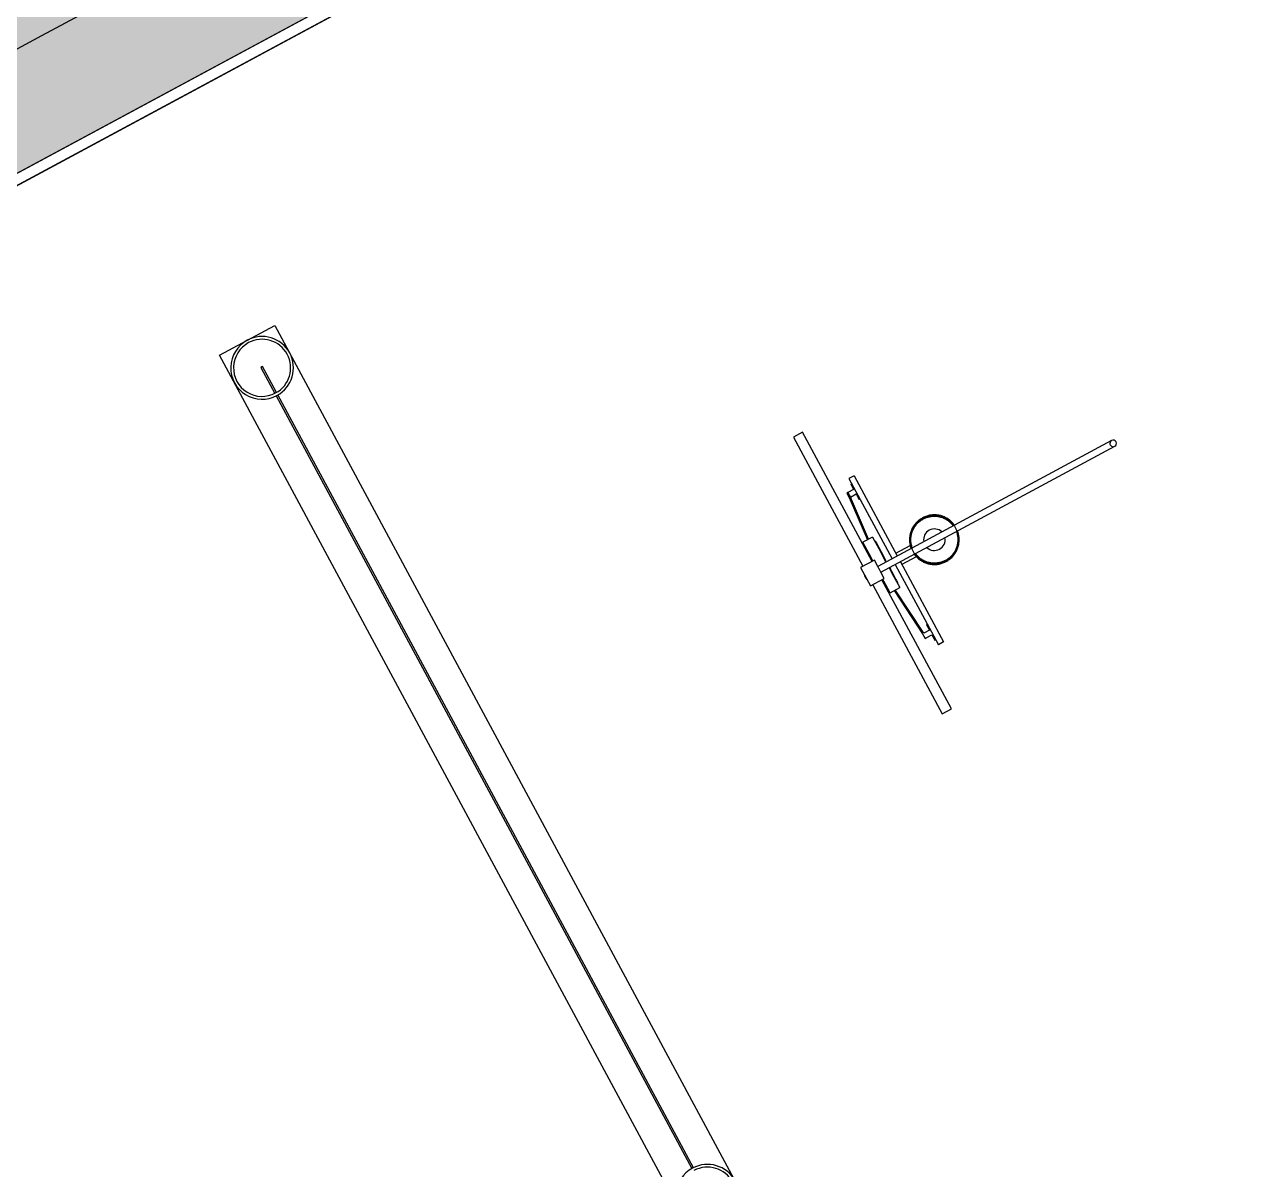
# Model space of a CAD drawing. Header units: inches. Extents: x 69213732 to 69221603, y 27657838 to 27667119.
# Drawn here: x 69216901.4 to 69217371.7, y 27665342 to 27665780.4 of the extents above; entities that cross this region are included whole.
import ezdxf

# ---------------------------------------------------------------- set-up
doc = ezdxf.new("R2010")
doc.units = ezdxf.units.IN
doc.header["$LTSCALE"] = 100
doc.header["$MEASUREMENT"] = 0
for name, color, linetype in [('A-FLOR', 3, 'CONTINUOUS'), ('A-WALL', 5, 'CONTINUOUS'), ('AREA-ASSIGN', 7, 'CONTINUOUS'), ('AREA-GROSS', 1, 'CONTINUOUS'), ('Rooms-Category-Color', 7, 'CONTINUOUS'), ('Rooms-College-Color', 7, 'CONTINUOUS'), ('Rooms-Department-Color', 7, 'CONTINUOUS'), ('Rooms-Division-Color', 7, 'CONTINUOUS')]:
    doc.layers.add(name, color=color, linetype=linetype)

msp = doc.modelspace()

# ---------------------------------------------------------------- hatches: boundary and pattern name
at = {"layer": 'Rooms-Category-Color', "true_color": 0xfbafa2}
h = msp.add_hatch(color=21, dxfattribs=at)
edge = h.paths.add_edge_path()
edge.add_line((69216942.68, 27665911.35), (69216884.02, 27665879.78))
edge.add_line((69216884.02, 27665879.78), (69216894.74, 27665859.86))
edge.add_line((69216894.74, 27665859.86), (69216870.09, 27665846.59))
edge.add_line((69216870.09, 27665846.59), (69216858.03, 27665868.99))
edge.add_line((69216858.03, 27665868.99), (69216554.24, 27665705.48))
edge.add_line((69216554.24, 27665705.48), (69216566.29, 27665683.08))
edge.add_line((69216566.29, 27665683.08), (69216561.89, 27665680.71))
edge.add_line((69216561.89, 27665680.71), (69216535.03, 27665666.26))
edge.add_line((69216535.03, 27665666.26), (69216524.66, 27665685.52))
edge.add_line((69216524.66, 27665685.52), (69216333.14, 27665582.44))
edge.add_line((69216333.14, 27665582.44), (69216343.98, 27665562.3))
edge.add_line((69216343.98, 27665562.3), (69216322.85, 27665550.92))
edge.add_line((69216322.85, 27665550.92), (69216607.75, 27665021.57))
edge.add_line((69216607.75, 27665021.57), (69216632, 27665026.41))
edge.add_arc((69216825.49, 27665313.33), 346.06, 236.0058, 281.3852)
edge.add_line((69216893.8, 27664974.07), (69217192.07, 27665034.14))
edge.add_arc((69217207.51, 27664957.49), 78.19, 28.2896, 101.3852, ccw=False)
edge.add_line((69217276.36, 27664994.54), (69217701.69, 27664204.27))
edge.add_line((69217701.69, 27664204.27), (69217740.9, 27664212.1))
edge.add_line((69217740.9, 27664212.1), (69217768.24, 27664161.3))
edge.add_line((69217768.24, 27664161.3), (69217768.41, 27664161.4))
edge.add_line((69217768.41, 27664161.4), (69217783.15, 27664134.02))
edge.add_line((69217783.15, 27664134.02), (69217783.48, 27664134.2))
edge.add_line((69217783.48, 27664134.2), (69217784.67, 27664131.99))
edge.add_line((69217784.67, 27664131.99), (69217812.52, 27664080.24))
edge.add_line((69217812.52, 27664080.24), (69217840.96, 27664027.41))
edge.add_line((69217840.96, 27664027.41), (69217869.39, 27663974.57))
edge.add_line((69217869.39, 27663974.57), (69217897.83, 27663921.74))
edge.add_line((69217897.83, 27663921.74), (69217926.26, 27663868.9))
edge.add_line((69217926.26, 27663868.9), (69217954.7, 27663816.07))
edge.add_line((69217954.7, 27663816.07), (69217983.14, 27663763.24))
edge.add_line((69217983.14, 27663763.24), (69218011.57, 27663710.4))
edge.add_line((69218011.57, 27663710.4), (69218040.01, 27663657.57))
edge.add_line((69218040.01, 27663657.57), (69218068.44, 27663604.74))
edge.add_line((69218068.44, 27663604.74), (69218096.88, 27663551.9))
edge.add_line((69218096.88, 27663551.9), (69218125.31, 27663499.07))
edge.add_line((69218125.31, 27663499.07), (69218153.75, 27663446.23))
edge.add_line((69218153.75, 27663446.23), (69218176.95, 27663403.14))
edge.add_line((69218176.95, 27663403.14), (69218226.4, 27663429.75))
edge.add_line((69218226.4, 27663429.75), (69218228.6, 27663430.94))
edge.add_line((69218228.6, 27663430.94), (69218246.43, 27663440.53))
edge.add_line((69218246.43, 27663440.53), (69218248.63, 27663441.72))
edge.add_line((69218248.63, 27663441.72), (69218280.33, 27663458.78))
edge.add_line((69218280.33, 27663458.78), (69218312.03, 27663475.84))
edge.add_line((69218312.03, 27663475.84), (69218314.23, 27663477.02))
edge.add_line((69218314.23, 27663477.02), (69218332.06, 27663486.62))
edge.add_line((69218332.06, 27663486.62), (69218334.26, 27663487.81))
edge.add_line((69218334.26, 27663487.81), (69218384.9, 27663515.06))
edge.add_line((69218384.9, 27663515.06), (69218387.1, 27663516.24))
edge.add_line((69218387.1, 27663516.24), (69218437.73, 27663543.49))
edge.add_line((69218437.73, 27663543.49), (69218439.93, 27663544.68))
edge.add_line((69218439.93, 27663544.68), (69218490.56, 27663571.93))
edge.add_line((69218490.56, 27663571.93), (69218492.77, 27663573.11))
edge.add_line((69218492.77, 27663573.11), (69218543.4, 27663600.36))
edge.add_line((69218543.4, 27663600.36), (69218545.6, 27663601.55))
edge.add_line((69218545.6, 27663601.55), (69218596.23, 27663628.8))
edge.add_line((69218596.23, 27663628.8), (69218598.43, 27663629.99))
edge.add_line((69218598.43, 27663629.99), (69218598.37, 27663630.1))
edge.add_line((69218598.37, 27663630.1), (69218735.53, 27663703.92))
edge.add_line((69218735.53, 27663703.92), (69218662.13, 27663840.29))
edge.add_line((69218662.13, 27663840.29), (69218645.45, 27663831.31))
edge.add_line((69218645.45, 27663831.31), (69218645.62, 27663830.98))
edge.add_line((69218645.62, 27663830.98), (69218641, 27663828.49))
edge.add_line((69218641, 27663828.49), (69218403.28, 27663700.55))
edge.add_arc((69218317.79, 27663859.38), 180.37, 208.584, 298.2896, ccw=False)
edge.add_line((69218159.4, 27663773.08), (69218159.75, 27663773.21))
edge.add_line((69218159.75, 27663773.21), (69217793.13, 27664454.39))
edge.add_line((69217793.13, 27664454.39), (69217793.02, 27664454.33))
edge.add_line((69217793.02, 27664454.33), (69217464.04, 27665065.86))
edge.add_arc((69217229.81, 27664939.79), 266, 28.2896, 100.9904)
edge.add_line((69217179.09, 27665200.91), (69216856.95, 27665135.92))
edge.add_line((69216856.95, 27665135.92), (69216850.52, 27665147.86))
edge.add_line((69216850.52, 27665147.86), (69216824.43, 27665133.82))
edge.add_line((69216824.43, 27665133.82), (69216810.45, 27665159.8))
edge.add_line((69216810.45, 27665159.8), (69216811.44, 27665160.33))
edge.add_line((69216811.44, 27665160.33), (69216787.75, 27665204.36))
edge.add_line((69216787.75, 27665204.36), (69216812.84, 27665217.87))
edge.add_line((69216812.84, 27665217.87), (69216704.31, 27665419.51))
edge.add_line((69216704.31, 27665419.51), (69216679.22, 27665406.01))
edge.add_line((69216679.22, 27665406.01), (69216654.81, 27665451.36))
edge.add_line((69216654.81, 27665451.36), (69216653.82, 27665450.82))
edge.add_line((69216653.82, 27665450.82), (69216640.55, 27665475.48))
edge.add_line((69216640.55, 27665475.48), (69216666.64, 27665489.52))
edge.add_line((69216666.64, 27665489.52), (69216625.39, 27665566.16))
edge.add_arc((69216755.73, 27665442.93), 179.37, 118.2896, 136.6073, ccw=False)
edge.add_line((69216670.72, 27665600.88), (69217011.16, 27665784.11))
edge.add_line((69217011.16, 27665784.11), (69216942.68, 27665911.35))
at = {"layer": 'Rooms-College-Color', "true_color": 0xffe090}
h = msp.add_hatch(color=41, dxfattribs=at)
edge = h.paths.add_edge_path()
edge.add_line((69216942.68, 27665911.35), (69216884.02, 27665879.78))
edge.add_line((69216884.02, 27665879.78), (69216894.74, 27665859.86))
edge.add_line((69216894.74, 27665859.86), (69216870.09, 27665846.59))
edge.add_line((69216870.09, 27665846.59), (69216858.03, 27665868.99))
edge.add_line((69216858.03, 27665868.99), (69216554.24, 27665705.48))
edge.add_line((69216554.24, 27665705.48), (69216566.29, 27665683.08))
edge.add_line((69216566.29, 27665683.08), (69216561.89, 27665680.71))
edge.add_line((69216561.89, 27665680.71), (69216535.03, 27665666.26))
edge.add_line((69216535.03, 27665666.26), (69216524.66, 27665685.52))
edge.add_line((69216524.66, 27665685.52), (69216333.14, 27665582.44))
edge.add_line((69216333.14, 27665582.44), (69216343.98, 27665562.3))
edge.add_line((69216343.98, 27665562.3), (69216322.85, 27665550.92))
edge.add_line((69216322.85, 27665550.92), (69216607.75, 27665021.57))
edge.add_line((69216607.75, 27665021.57), (69216632, 27665026.41))
edge.add_arc((69216825.49, 27665313.33), 346.06, 236.0058, 281.3852)
edge.add_line((69216893.8, 27664974.07), (69217192.07, 27665034.14))
edge.add_arc((69217207.51, 27664957.49), 78.19, 28.2896, 101.3852, ccw=False)
edge.add_line((69217276.36, 27664994.54), (69217701.69, 27664204.27))
edge.add_line((69217701.69, 27664204.27), (69217740.9, 27664212.1))
edge.add_line((69217740.9, 27664212.1), (69217768.24, 27664161.3))
edge.add_line((69217768.24, 27664161.3), (69217768.41, 27664161.4))
edge.add_line((69217768.41, 27664161.4), (69217783.15, 27664134.02))
edge.add_line((69217783.15, 27664134.02), (69217783.48, 27664134.2))
edge.add_line((69217783.48, 27664134.2), (69217784.67, 27664131.99))
edge.add_line((69217784.67, 27664131.99), (69217812.52, 27664080.24))
edge.add_line((69217812.52, 27664080.24), (69217840.96, 27664027.41))
edge.add_line((69217840.96, 27664027.41), (69217869.39, 27663974.57))
edge.add_line((69217869.39, 27663974.57), (69217897.83, 27663921.74))
edge.add_line((69217897.83, 27663921.74), (69217926.26, 27663868.9))
edge.add_line((69217926.26, 27663868.9), (69217954.7, 27663816.07))
edge.add_line((69217954.7, 27663816.07), (69217983.14, 27663763.24))
edge.add_line((69217983.14, 27663763.24), (69218011.57, 27663710.4))
edge.add_line((69218011.57, 27663710.4), (69218040.01, 27663657.57))
edge.add_line((69218040.01, 27663657.57), (69218068.44, 27663604.74))
edge.add_line((69218068.44, 27663604.74), (69218096.88, 27663551.9))
edge.add_line((69218096.88, 27663551.9), (69218125.31, 27663499.07))
edge.add_line((69218125.31, 27663499.07), (69218153.75, 27663446.23))
edge.add_line((69218153.75, 27663446.23), (69218176.95, 27663403.14))
edge.add_line((69218176.95, 27663403.14), (69218226.4, 27663429.75))
edge.add_line((69218226.4, 27663429.75), (69218228.6, 27663430.94))
edge.add_line((69218228.6, 27663430.94), (69218246.43, 27663440.53))
edge.add_line((69218246.43, 27663440.53), (69218248.63, 27663441.72))
edge.add_line((69218248.63, 27663441.72), (69218280.33, 27663458.78))
edge.add_line((69218280.33, 27663458.78), (69218312.03, 27663475.84))
edge.add_line((69218312.03, 27663475.84), (69218314.23, 27663477.02))
edge.add_line((69218314.23, 27663477.02), (69218332.06, 27663486.62))
edge.add_line((69218332.06, 27663486.62), (69218334.26, 27663487.81))
edge.add_line((69218334.26, 27663487.81), (69218384.9, 27663515.06))
edge.add_line((69218384.9, 27663515.06), (69218387.1, 27663516.24))
edge.add_line((69218387.1, 27663516.24), (69218437.73, 27663543.49))
edge.add_line((69218437.73, 27663543.49), (69218439.93, 27663544.68))
edge.add_line((69218439.93, 27663544.68), (69218490.56, 27663571.93))
edge.add_line((69218490.56, 27663571.93), (69218492.77, 27663573.11))
edge.add_line((69218492.77, 27663573.11), (69218543.4, 27663600.36))
edge.add_line((69218543.4, 27663600.36), (69218545.6, 27663601.55))
edge.add_line((69218545.6, 27663601.55), (69218596.23, 27663628.8))
edge.add_line((69218596.23, 27663628.8), (69218598.43, 27663629.99))
edge.add_line((69218598.43, 27663629.99), (69218598.37, 27663630.1))
edge.add_line((69218598.37, 27663630.1), (69218735.53, 27663703.92))
edge.add_line((69218735.53, 27663703.92), (69218662.13, 27663840.29))
edge.add_line((69218662.13, 27663840.29), (69218645.45, 27663831.31))
edge.add_line((69218645.45, 27663831.31), (69218645.62, 27663830.98))
edge.add_line((69218645.62, 27663830.98), (69218641, 27663828.49))
edge.add_line((69218641, 27663828.49), (69218403.28, 27663700.55))
edge.add_arc((69218317.79, 27663859.38), 180.37, 208.584, 298.2896, ccw=False)
edge.add_line((69218159.4, 27663773.08), (69218159.75, 27663773.21))
edge.add_line((69218159.75, 27663773.21), (69217793.13, 27664454.39))
edge.add_line((69217793.13, 27664454.39), (69217793.02, 27664454.33))
edge.add_line((69217793.02, 27664454.33), (69217464.04, 27665065.86))
edge.add_arc((69217229.81, 27664939.79), 266, 28.2896, 100.9904)
edge.add_line((69217179.09, 27665200.91), (69216856.95, 27665135.92))
edge.add_line((69216856.95, 27665135.92), (69216850.52, 27665147.86))
edge.add_line((69216850.52, 27665147.86), (69216824.43, 27665133.82))
edge.add_line((69216824.43, 27665133.82), (69216810.45, 27665159.8))
edge.add_line((69216810.45, 27665159.8), (69216811.44, 27665160.33))
edge.add_line((69216811.44, 27665160.33), (69216787.75, 27665204.36))
edge.add_line((69216787.75, 27665204.36), (69216812.84, 27665217.87))
edge.add_line((69216812.84, 27665217.87), (69216704.31, 27665419.51))
edge.add_line((69216704.31, 27665419.51), (69216679.22, 27665406.01))
edge.add_line((69216679.22, 27665406.01), (69216654.81, 27665451.36))
edge.add_line((69216654.81, 27665451.36), (69216653.82, 27665450.82))
edge.add_line((69216653.82, 27665450.82), (69216640.55, 27665475.48))
edge.add_line((69216640.55, 27665475.48), (69216666.64, 27665489.52))
edge.add_line((69216666.64, 27665489.52), (69216625.39, 27665566.16))
edge.add_arc((69216755.73, 27665442.93), 179.37, 118.2896, 136.6073, ccw=False)
edge.add_line((69216670.72, 27665600.88), (69217011.16, 27665784.11))
edge.add_line((69217011.16, 27665784.11), (69216942.68, 27665911.35))
at = {"layer": 'Rooms-Department-Color', "true_color": 0xffe090}
h = msp.add_hatch(color=41, dxfattribs=at)
edge = h.paths.add_edge_path()
edge.add_line((69216942.68, 27665911.35), (69216884.02, 27665879.78))
edge.add_line((69216884.02, 27665879.78), (69216894.74, 27665859.86))
edge.add_line((69216894.74, 27665859.86), (69216870.09, 27665846.59))
edge.add_line((69216870.09, 27665846.59), (69216858.03, 27665868.99))
edge.add_line((69216858.03, 27665868.99), (69216554.24, 27665705.48))
edge.add_line((69216554.24, 27665705.48), (69216566.29, 27665683.08))
edge.add_line((69216566.29, 27665683.08), (69216561.89, 27665680.71))
edge.add_line((69216561.89, 27665680.71), (69216535.03, 27665666.26))
edge.add_line((69216535.03, 27665666.26), (69216524.66, 27665685.52))
edge.add_line((69216524.66, 27665685.52), (69216333.14, 27665582.44))
edge.add_line((69216333.14, 27665582.44), (69216343.98, 27665562.3))
edge.add_line((69216343.98, 27665562.3), (69216322.85, 27665550.92))
edge.add_line((69216322.85, 27665550.92), (69216607.75, 27665021.57))
edge.add_line((69216607.75, 27665021.57), (69216632, 27665026.41))
edge.add_arc((69216825.49, 27665313.33), 346.06, 236.0058, 281.3852)
edge.add_line((69216893.8, 27664974.07), (69217192.07, 27665034.14))
edge.add_arc((69217207.51, 27664957.49), 78.19, 28.2896, 101.3852, ccw=False)
edge.add_line((69217276.36, 27664994.54), (69217701.69, 27664204.27))
edge.add_line((69217701.69, 27664204.27), (69217740.9, 27664212.1))
edge.add_line((69217740.9, 27664212.1), (69217768.24, 27664161.3))
edge.add_line((69217768.24, 27664161.3), (69217768.41, 27664161.4))
edge.add_line((69217768.41, 27664161.4), (69217783.15, 27664134.02))
edge.add_line((69217783.15, 27664134.02), (69217783.48, 27664134.2))
edge.add_line((69217783.48, 27664134.2), (69217784.67, 27664131.99))
edge.add_line((69217784.67, 27664131.99), (69217812.52, 27664080.24))
edge.add_line((69217812.52, 27664080.24), (69217840.96, 27664027.41))
edge.add_line((69217840.96, 27664027.41), (69217869.39, 27663974.57))
edge.add_line((69217869.39, 27663974.57), (69217897.83, 27663921.74))
edge.add_line((69217897.83, 27663921.74), (69217926.26, 27663868.9))
edge.add_line((69217926.26, 27663868.9), (69217954.7, 27663816.07))
edge.add_line((69217954.7, 27663816.07), (69217983.14, 27663763.24))
edge.add_line((69217983.14, 27663763.24), (69218011.57, 27663710.4))
edge.add_line((69218011.57, 27663710.4), (69218040.01, 27663657.57))
edge.add_line((69218040.01, 27663657.57), (69218068.44, 27663604.74))
edge.add_line((69218068.44, 27663604.74), (69218096.88, 27663551.9))
edge.add_line((69218096.88, 27663551.9), (69218125.31, 27663499.07))
edge.add_line((69218125.31, 27663499.07), (69218153.75, 27663446.23))
edge.add_line((69218153.75, 27663446.23), (69218176.95, 27663403.14))
edge.add_line((69218176.95, 27663403.14), (69218226.4, 27663429.75))
edge.add_line((69218226.4, 27663429.75), (69218228.6, 27663430.94))
edge.add_line((69218228.6, 27663430.94), (69218246.43, 27663440.53))
edge.add_line((69218246.43, 27663440.53), (69218248.63, 27663441.72))
edge.add_line((69218248.63, 27663441.72), (69218280.33, 27663458.78))
edge.add_line((69218280.33, 27663458.78), (69218312.03, 27663475.84))
edge.add_line((69218312.03, 27663475.84), (69218314.23, 27663477.02))
edge.add_line((69218314.23, 27663477.02), (69218332.06, 27663486.62))
edge.add_line((69218332.06, 27663486.62), (69218334.26, 27663487.81))
edge.add_line((69218334.26, 27663487.81), (69218384.9, 27663515.06))
edge.add_line((69218384.9, 27663515.06), (69218387.1, 27663516.24))
edge.add_line((69218387.1, 27663516.24), (69218437.73, 27663543.49))
edge.add_line((69218437.73, 27663543.49), (69218439.93, 27663544.68))
edge.add_line((69218439.93, 27663544.68), (69218490.56, 27663571.93))
edge.add_line((69218490.56, 27663571.93), (69218492.77, 27663573.11))
edge.add_line((69218492.77, 27663573.11), (69218543.4, 27663600.36))
edge.add_line((69218543.4, 27663600.36), (69218545.6, 27663601.55))
edge.add_line((69218545.6, 27663601.55), (69218596.23, 27663628.8))
edge.add_line((69218596.23, 27663628.8), (69218598.43, 27663629.99))
edge.add_line((69218598.43, 27663629.99), (69218598.37, 27663630.1))
edge.add_line((69218598.37, 27663630.1), (69218735.53, 27663703.92))
edge.add_line((69218735.53, 27663703.92), (69218662.13, 27663840.29))
edge.add_line((69218662.13, 27663840.29), (69218645.45, 27663831.31))
edge.add_line((69218645.45, 27663831.31), (69218645.62, 27663830.98))
edge.add_line((69218645.62, 27663830.98), (69218641, 27663828.49))
edge.add_line((69218641, 27663828.49), (69218403.28, 27663700.55))
edge.add_arc((69218317.79, 27663859.38), 180.37, 208.584, 298.2896, ccw=False)
edge.add_line((69218159.4, 27663773.08), (69218159.75, 27663773.21))
edge.add_line((69218159.75, 27663773.21), (69217793.13, 27664454.39))
edge.add_line((69217793.13, 27664454.39), (69217793.02, 27664454.33))
edge.add_line((69217793.02, 27664454.33), (69217464.04, 27665065.86))
edge.add_arc((69217229.81, 27664939.79), 266, 28.2896, 100.9904)
edge.add_line((69217179.09, 27665200.91), (69216856.95, 27665135.92))
edge.add_line((69216856.95, 27665135.92), (69216850.52, 27665147.86))
edge.add_line((69216850.52, 27665147.86), (69216824.43, 27665133.82))
edge.add_line((69216824.43, 27665133.82), (69216810.45, 27665159.8))
edge.add_line((69216810.45, 27665159.8), (69216811.44, 27665160.33))
edge.add_line((69216811.44, 27665160.33), (69216787.75, 27665204.36))
edge.add_line((69216787.75, 27665204.36), (69216812.84, 27665217.87))
edge.add_line((69216812.84, 27665217.87), (69216704.31, 27665419.51))
edge.add_line((69216704.31, 27665419.51), (69216679.22, 27665406.01))
edge.add_line((69216679.22, 27665406.01), (69216654.81, 27665451.36))
edge.add_line((69216654.81, 27665451.36), (69216653.82, 27665450.82))
edge.add_line((69216653.82, 27665450.82), (69216640.55, 27665475.48))
edge.add_line((69216640.55, 27665475.48), (69216666.64, 27665489.52))
edge.add_line((69216666.64, 27665489.52), (69216625.39, 27665566.16))
edge.add_arc((69216755.73, 27665442.93), 179.37, 118.2896, 136.6073, ccw=False)
edge.add_line((69216670.72, 27665600.88), (69217011.16, 27665784.11))
edge.add_line((69217011.16, 27665784.11), (69216942.68, 27665911.35))
at = {"layer": 'Rooms-Division-Color', "true_color": 0xffe090}
h = msp.add_hatch(color=41, dxfattribs=at)
edge = h.paths.add_edge_path()
edge.add_line((69216942.68, 27665911.35), (69216884.02, 27665879.78))
edge.add_line((69216884.02, 27665879.78), (69216894.74, 27665859.86))
edge.add_line((69216894.74, 27665859.86), (69216870.09, 27665846.59))
edge.add_line((69216870.09, 27665846.59), (69216858.03, 27665868.99))
edge.add_line((69216858.03, 27665868.99), (69216554.24, 27665705.48))
edge.add_line((69216554.24, 27665705.48), (69216566.29, 27665683.08))
edge.add_line((69216566.29, 27665683.08), (69216561.89, 27665680.71))
edge.add_line((69216561.89, 27665680.71), (69216535.03, 27665666.26))
edge.add_line((69216535.03, 27665666.26), (69216524.66, 27665685.52))
edge.add_line((69216524.66, 27665685.52), (69216333.14, 27665582.44))
edge.add_line((69216333.14, 27665582.44), (69216343.98, 27665562.3))
edge.add_line((69216343.98, 27665562.3), (69216322.85, 27665550.92))
edge.add_line((69216322.85, 27665550.92), (69216607.75, 27665021.57))
edge.add_line((69216607.75, 27665021.57), (69216632, 27665026.41))
edge.add_arc((69216825.49, 27665313.33), 346.06, 236.0058, 281.3852)
edge.add_line((69216893.8, 27664974.07), (69217192.07, 27665034.14))
edge.add_arc((69217207.51, 27664957.49), 78.19, 28.2896, 101.3852, ccw=False)
edge.add_line((69217276.36, 27664994.54), (69217701.69, 27664204.27))
edge.add_line((69217701.69, 27664204.27), (69217740.9, 27664212.1))
edge.add_line((69217740.9, 27664212.1), (69217768.24, 27664161.3))
edge.add_line((69217768.24, 27664161.3), (69217768.41, 27664161.4))
edge.add_line((69217768.41, 27664161.4), (69217783.15, 27664134.02))
edge.add_line((69217783.15, 27664134.02), (69217783.48, 27664134.2))
edge.add_line((69217783.48, 27664134.2), (69217784.67, 27664131.99))
edge.add_line((69217784.67, 27664131.99), (69217812.52, 27664080.24))
edge.add_line((69217812.52, 27664080.24), (69217840.96, 27664027.41))
edge.add_line((69217840.96, 27664027.41), (69217869.39, 27663974.57))
edge.add_line((69217869.39, 27663974.57), (69217897.83, 27663921.74))
edge.add_line((69217897.83, 27663921.74), (69217926.26, 27663868.9))
edge.add_line((69217926.26, 27663868.9), (69217954.7, 27663816.07))
edge.add_line((69217954.7, 27663816.07), (69217983.14, 27663763.24))
edge.add_line((69217983.14, 27663763.24), (69218011.57, 27663710.4))
edge.add_line((69218011.57, 27663710.4), (69218040.01, 27663657.57))
edge.add_line((69218040.01, 27663657.57), (69218068.44, 27663604.74))
edge.add_line((69218068.44, 27663604.74), (69218096.88, 27663551.9))
edge.add_line((69218096.88, 27663551.9), (69218125.31, 27663499.07))
edge.add_line((69218125.31, 27663499.07), (69218153.75, 27663446.23))
edge.add_line((69218153.75, 27663446.23), (69218176.95, 27663403.14))
edge.add_line((69218176.95, 27663403.14), (69218226.4, 27663429.75))
edge.add_line((69218226.4, 27663429.75), (69218228.6, 27663430.94))
edge.add_line((69218228.6, 27663430.94), (69218246.43, 27663440.53))
edge.add_line((69218246.43, 27663440.53), (69218248.63, 27663441.72))
edge.add_line((69218248.63, 27663441.72), (69218280.33, 27663458.78))
edge.add_line((69218280.33, 27663458.78), (69218312.03, 27663475.84))
edge.add_line((69218312.03, 27663475.84), (69218314.23, 27663477.02))
edge.add_line((69218314.23, 27663477.02), (69218332.06, 27663486.62))
edge.add_line((69218332.06, 27663486.62), (69218334.26, 27663487.81))
edge.add_line((69218334.26, 27663487.81), (69218384.9, 27663515.06))
edge.add_line((69218384.9, 27663515.06), (69218387.1, 27663516.24))
edge.add_line((69218387.1, 27663516.24), (69218437.73, 27663543.49))
edge.add_line((69218437.73, 27663543.49), (69218439.93, 27663544.68))
edge.add_line((69218439.93, 27663544.68), (69218490.56, 27663571.93))
edge.add_line((69218490.56, 27663571.93), (69218492.77, 27663573.11))
edge.add_line((69218492.77, 27663573.11), (69218543.4, 27663600.36))
edge.add_line((69218543.4, 27663600.36), (69218545.6, 27663601.55))
edge.add_line((69218545.6, 27663601.55), (69218596.23, 27663628.8))
edge.add_line((69218596.23, 27663628.8), (69218598.43, 27663629.99))
edge.add_line((69218598.43, 27663629.99), (69218598.37, 27663630.1))
edge.add_line((69218598.37, 27663630.1), (69218735.53, 27663703.92))
edge.add_line((69218735.53, 27663703.92), (69218662.13, 27663840.29))
edge.add_line((69218662.13, 27663840.29), (69218645.45, 27663831.31))
edge.add_line((69218645.45, 27663831.31), (69218645.62, 27663830.98))
edge.add_line((69218645.62, 27663830.98), (69218641, 27663828.49))
edge.add_line((69218641, 27663828.49), (69218403.28, 27663700.55))
edge.add_arc((69218317.79, 27663859.38), 180.37, 208.584, 298.2896, ccw=False)
edge.add_line((69218159.4, 27663773.08), (69218159.75, 27663773.21))
edge.add_line((69218159.75, 27663773.21), (69217793.13, 27664454.39))
edge.add_line((69217793.13, 27664454.39), (69217793.02, 27664454.33))
edge.add_line((69217793.02, 27664454.33), (69217464.04, 27665065.86))
edge.add_arc((69217229.81, 27664939.79), 266, 28.2896, 100.9904)
edge.add_line((69217179.09, 27665200.91), (69216856.95, 27665135.92))
edge.add_line((69216856.95, 27665135.92), (69216850.52, 27665147.86))
edge.add_line((69216850.52, 27665147.86), (69216824.43, 27665133.82))
edge.add_line((69216824.43, 27665133.82), (69216810.45, 27665159.8))
edge.add_line((69216810.45, 27665159.8), (69216811.44, 27665160.33))
edge.add_line((69216811.44, 27665160.33), (69216787.75, 27665204.36))
edge.add_line((69216787.75, 27665204.36), (69216812.84, 27665217.87))
edge.add_line((69216812.84, 27665217.87), (69216704.31, 27665419.51))
edge.add_line((69216704.31, 27665419.51), (69216679.22, 27665406.01))
edge.add_line((69216679.22, 27665406.01), (69216654.81, 27665451.36))
edge.add_line((69216654.81, 27665451.36), (69216653.82, 27665450.82))
edge.add_line((69216653.82, 27665450.82), (69216640.55, 27665475.48))
edge.add_line((69216640.55, 27665475.48), (69216666.64, 27665489.52))
edge.add_line((69216666.64, 27665489.52), (69216625.39, 27665566.16))
edge.add_arc((69216755.73, 27665442.93), 179.37, 118.2896, 136.6073, ccw=False)
edge.add_line((69216670.72, 27665600.88), (69217011.16, 27665784.11))
edge.add_line((69217011.16, 27665784.11), (69216942.68, 27665911.35))

# ---------------------------------------------------------------- linework, layer by layer
at = {"layer": 'A-FLOR'}
for p, q in [((69216908, 27665776.14), (69217762.37, 27666235.97)), ((69216670.72, 27665600.88), (69217787.27, 27666201.82)), ((69216670.69, 27665600.87), (69217784.19, 27666200.17)), ((69216672.64, 27665597.24), (69217786.15, 27666196.54)), ((69216672.68, 27665597.25), (69217789.23, 27666198.19)), ((69216650.88, 27665637.75), (69216908, 27665776.14)), ((69217199.44, 27665624.25), (69217195.92, 27665622.35)), ((69217195.92, 27665622.35), (69217222.52, 27665572.93)), ((69217226.04, 27665574.83), (69217199.44, 27665624.25)), ((69217317.79, 27665621.08), (69217228.23, 27665572.88)), ((69217229.41, 27665570.68), (69217318.97, 27665618.88)), ((69217219.16, 27665607.61), (69217217.18, 27665606.54)), ((69217219.16, 27665607.61), (69217235.69, 27665576.9)), ((69217217.18, 27665606.54), (69217233.71, 27665575.83)), ((69217218.19, 27665604.67), (69217217.86, 27665604.49)), ((69217218.19, 27665604.67), (69217217.86, 27665604.49)), ((69217217.86, 27665604.49), (69217218.98, 27665602.4)), ((69217217.86, 27665604.49), (69217218.98, 27665602.4)), ((69217216.78, 27665601.22), (69217216.34, 27665600.98)), ((69217216.34, 27665600.98), (69217217.29, 27665599.22)), ((69217218.98, 27665602.4), (69217216.78, 27665601.22)), ((69217218.98, 27665602.4), (69217216.78, 27665601.22)), ((69217216.78, 27665601.22), (69217217.73, 27665599.45)), ((69217217.29, 27665599.22), (69217224.24, 27665583.08)), ((69217217.73, 27665599.45), (69217219.93, 27665600.64)), ((69217217.73, 27665599.45), (69217219.93, 27665600.64)), ((69217224.68, 27665583.32), (69217217.73, 27665599.45)), ((69217219.93, 27665600.64), (69217221.06, 27665598.55)), ((69217219.93, 27665600.64), (69217221.06, 27665598.55)), ((69217221.06, 27665598.55), (69217221.39, 27665598.73)), ((69217221.06, 27665598.55), (69217221.39, 27665598.73)), ((69217243.66, 27665590.28), (69217243.63, 27665590.26)), ((69217243.97, 27665589.89), (69217243.97, 27665589.9)), ((69217247.37, 27665592.28), (69217247.36, 27665592.28)), ((69217247.48, 27665591.79), (69217247.51, 27665591.8)), ((69217249.48, 27665592.61), (69217249.45, 27665592.61)), ((69217249.48, 27665592.11), (69217249.5, 27665592.11)), ((69217251.49, 27665591.98), (69217251.51, 27665591.97)), ((69217251.6, 27665592.46), (69217251.58, 27665592.47)), ((69217253.41, 27665591.4), (69217253.44, 27665591.39)), ((69217253.63, 27665591.85), (69217253.62, 27665591.86)), ((69217255.18, 27665590.4), (69217255.19, 27665590.4)), ((69217255.49, 27665590.8), (69217255.46, 27665590.82)), ((69217256.66, 27665589.05), (69217256.68, 27665589.03)), ((69217257.05, 27665589.37), (69217257.04, 27665589.38)), ((69217226.2, 27665584.14), (69217222.5, 27665582.15)), ((69217226.2, 27665584.14), (69217228.57, 27665579.73)), ((69217240.55, 27665584.83), (69217240.54, 27665584.8)), ((69217241.04, 27665584.72), (69217241.04, 27665584.73)), ((69217241.16, 27665586.86), (69217241.15, 27665586.85)), ((69217241.61, 27665586.64), (69217241.62, 27665586.67)), ((69217242.21, 27665588.71), (69217242.2, 27665588.69)), ((69217242.6, 27665588.4), (69217242.62, 27665588.42)), ((69217258.57, 27665585.52), (69217258.57, 27665585.51)), ((69217259.05, 27665585.63), (69217259.04, 27665585.66)), ((69217224.87, 27665577.75), (69217222.5, 27665582.15)), ((69217227.31, 27665582.52), (69217227.12, 27665582.42)), ((69217227.34, 27665582.46), (69217227.16, 27665582.36)), ((69217227.44, 27665582.27), (69217227.26, 27665582.17)), ((69217227.31, 27665582.52), (69217227.34, 27665582.46)), ((69217227.34, 27665582.46), (69217227.44, 27665582.27)), ((69217227.59, 27665581.99), (69217227.41, 27665581.89)), ((69217227.44, 27665582.27), (69217227.59, 27665581.99)), ((69217227.59, 27665581.99), (69217230.52, 27665576.56)), ((69217228.57, 27665579.73), (69217231.35, 27665574.56)), ((69217235.1, 27665578), (69217240.6, 27665580.96)), ((69217240.4, 27665582.7), (69217240.4, 27665582.69)), ((69217240.73, 27665580.61), (69217240.74, 27665580.58)), ((69217240.88, 27665580.11), (69217241.01, 27665579.76)), ((69217240.9, 27665582.7), (69217240.9, 27665582.73)), ((69217241.22, 27665580.72), (69217241.22, 27665580.73)), ((69217258.17, 27665579.6), (69217258.16, 27665579.57)), ((69217258.62, 27665579.38), (69217258.63, 27665579.4)), ((69217258.75, 27665581.52), (69217258.75, 27665581.51)), ((69217258.88, 27665583.54), (69217258.88, 27665583.51)), ((69217259.24, 27665581.41), (69217259.24, 27665581.44)), ((69217259.38, 27665583.55), (69217259.38, 27665583.55)), ((69217226.92, 27665575.3), (69217221.64, 27665572.46)), ((69217226.35, 27665574.99), (69217224.87, 27665577.75)), ((69217228.23, 27665572.88), (69217226.92, 27665575.3)), ((69217230.52, 27665576.56), (69217230.33, 27665576.46)), ((69217230.52, 27665576.56), (69217231.18, 27665575.34)), ((69217231.18, 27665575.34), (69217230.99, 27665575.23)), ((69217231.27, 27665575.16), (69217231.08, 27665575.06)), ((69217231.18, 27665575.34), (69217231.27, 27665575.16)), ((69217236.88, 27665574.7), (69217253.4, 27665543.99)), ((69217242.97, 27665576.56), (69217237.47, 27665573.6)), ((69217242.73, 27665576.88), (69217242.74, 27665576.87)), ((69217243.13, 27665577.19), (69217243.11, 27665577.21)), ((69217244.3, 27665575.45), (69217244.32, 27665575.43)), ((69217244.61, 27665575.84), (69217244.6, 27665575.84)), ((69217246.37, 27665574.84), (69217246.34, 27665574.85)), ((69217255.82, 27665576.35), (69217255.81, 27665576.34)), ((69217256.13, 27665575.96), (69217256.15, 27665575.98)), ((69217257.18, 27665577.84), (69217257.16, 27665577.82)), ((69217257.57, 27665577.53), (69217257.59, 27665577.55)), ((69217221.64, 27665572.46), (69217225.43, 27665565.41)), ((69217228.76, 27665571.88), (69217228.23, 27665572.88)), ((69217228.87, 27665571.68), (69217228.76, 27665571.88)), ((69217229.41, 27665570.68), (69217228.87, 27665571.68)), ((69217230.71, 27665568.26), (69217229.41, 27665570.68)), ((69217232.54, 27665572.36), (69217234.25, 27665569.17)), ((69217232.72, 27665572.46), (69217233.07, 27665571.82)), ((69217233.07, 27665571.82), (69217232.88, 27665571.72)), ((69217233.07, 27665571.82), (69217233.51, 27665571.01)), ((69217233.51, 27665571.01), (69217233.32, 27665570.91)), ((69217233.51, 27665571.01), (69217233.98, 27665570.13)), ((69217233.98, 27665570.13), (69217233.79, 27665570.03)), ((69217233.98, 27665570.13), (69217234.64, 27665568.9)), ((69217234.9, 27665573.63), (69217251.42, 27665542.92)), ((69217246.16, 27665574.39), (69217246.17, 27665574.38)), ((69217248.18, 27665573.78), (69217248.21, 27665573.77)), ((69217248.3, 27665574.27), (69217248.28, 27665574.27)), ((69217250.31, 27665574.13), (69217250.29, 27665574.13)), ((69217250.31, 27665573.63), (69217250.34, 27665573.63)), ((69217252.3, 27665574.45), (69217252.27, 27665574.44)), ((69217252.42, 27665573.96), (69217252.42, 27665573.97)), ((69217225.43, 27665565.41), (69217230.71, 27665568.26)), ((69217226.31, 27665565.89), (69217252.91, 27665516.47)), ((69217256.43, 27665518.36), (69217229.83, 27665567.78)), ((69217230.56, 27665567.18), (69217230.14, 27665567.95)), ((69217232.93, 27665562.78), (69217230.56, 27665567.18)), ((69217234.25, 27665569.17), (69217236.62, 27665564.77)), ((69217234.64, 27665568.9), (69217234.45, 27665568.8)), ((69217234.64, 27665568.9), (69217234.92, 27665568.37)), ((69217234.92, 27665568.37), (69217234.74, 27665568.27)), ((69217234.92, 27665568.37), (69217235.18, 27665567.9)), ((69217235.18, 27665567.9), (69217234.99, 27665567.8)), ((69217235.18, 27665567.9), (69217235.4, 27665567.49)), ((69217235.4, 27665567.49), (69217235.21, 27665567.39)), ((69217235.57, 27665567.16), (69217235.39, 27665567.06)), ((69217235.4, 27665567.49), (69217235.57, 27665567.16)), ((69217235.57, 27665567.16), (69217235.8, 27665566.75)), ((69217235.8, 27665566.75), (69217235.61, 27665566.65)), ((69217235.89, 27665566.58), (69217235.7, 27665566.48)), ((69217235.8, 27665566.75), (69217235.89, 27665566.58)), ((69217232.93, 27665562.78), (69217236.62, 27665564.77)), ((69217234.49, 27665563.62), (69217245.37, 27665547.04)), ((69217245.81, 27665547.28), (69217234.93, 27665563.86)), ((69217245.37, 27665547.04), (69217246.32, 27665545.28)), ((69217248.01, 27665548.47), (69217245.81, 27665547.28)), ((69217246.76, 27665545.52), (69217248.96, 27665546.71)), ((69217247.22, 27665550.74), (69217246.89, 27665550.56)), ((69217246.89, 27665550.56), (69217248.01, 27665548.47)), ((69217248.96, 27665546.71), (69217250.09, 27665544.61)), ((69217246.32, 27665545.28), (69217246.76, 27665545.52)), ((69217250.09, 27665544.61), (69217250.42, 27665544.79)), ((69217253.4, 27665543.99), (69217251.42, 27665542.92)), ((69217252.91, 27665516.47), (69217256.43, 27665518.36))]:
    msp.add_line(p, q, dxfattribs=at)
for points in [[(69217243.63, 27665590.26), (69217243.53, 27665590.18), (69217243.25, 27665589.92), (69217242.99, 27665589.65), (69217242.73, 27665589.36), (69217242.49, 27665589.07), (69217242.26, 27665588.77), (69217242.21, 27665588.71)], [(69217242.62, 27665588.42), (69217242.76, 27665588.61), (69217242.98, 27665588.89), (69217243.22, 27665589.16), (69217243.47, 27665589.42), (69217243.72, 27665589.67), (69217243.97, 27665589.89)], [(69217245.39, 27665591.49), (69217245.06, 27665591.3), (69217244.74, 27665591.1), (69217244.42, 27665590.89), (69217244.12, 27665590.66), (69217243.82, 27665590.43), (69217243.66, 27665590.28)], [(69217243.97, 27665589.9), (69217243.99, 27665589.92), (69217244.27, 27665590.15), (69217244.55, 27665590.37), (69217244.85, 27665590.57), (69217245.15, 27665590.77), (69217245.46, 27665590.95), (69217245.63, 27665591.05)], [(69217247.36, 27665592.28), (69217247.34, 27665592.27), (69217246.98, 27665592.16), (69217246.62, 27665592.04), (69217246.26, 27665591.9), (69217245.91, 27665591.75), (69217245.57, 27665591.58), (69217245.39, 27665591.49)], [(69217245.63, 27665591.05), (69217245.95, 27665591.21), (69217246.27, 27665591.36), (69217246.61, 27665591.5), (69217246.94, 27665591.62), (69217247.29, 27665591.74), (69217247.48, 27665591.79)], [(69217249.45, 27665592.61), (69217249.21, 27665592.6), (69217248.83, 27665592.56), (69217248.45, 27665592.51), (69217248.08, 27665592.45), (69217247.71, 27665592.37), (69217247.37, 27665592.28)], [(69217247.51, 27665591.8), (69217247.63, 27665591.83), (69217247.98, 27665591.92), (69217248.34, 27665591.99), (69217248.69, 27665592.04), (69217249.05, 27665592.08), (69217249.41, 27665592.11), (69217249.48, 27665592.11)], [(69217251.58, 27665592.47), (69217251.48, 27665592.49), (69217251.1, 27665592.54), (69217250.73, 27665592.58), (69217250.35, 27665592.61), (69217249.97, 27665592.62), (69217249.59, 27665592.62), (69217249.48, 27665592.61)], [(69217249.5, 27665592.11), (69217249.77, 27665592.12), (69217250.13, 27665592.12), (69217250.49, 27665592.1), (69217250.85, 27665592.07), (69217251.2, 27665592.03), (69217251.49, 27665591.98)], [(69217251.51, 27665591.97), (69217251.56, 27665591.97), (69217251.91, 27665591.89), (69217252.26, 27665591.8), (69217252.61, 27665591.7), (69217252.95, 27665591.59), (69217253.28, 27665591.46), (69217253.41, 27665591.4)], [(69217253.62, 27665591.86), (69217253.31, 27665591.99), (69217252.95, 27665592.12), (69217252.59, 27665592.23), (69217252.22, 27665592.33), (69217251.85, 27665592.42), (69217251.6, 27665592.46)], [(69217253.44, 27665591.39), (69217253.61, 27665591.32), (69217253.94, 27665591.16), (69217254.26, 27665590.99), (69217254.57, 27665590.81), (69217254.87, 27665590.62), (69217255.17, 27665590.41), (69217255.18, 27665590.4)], [(69217255.46, 27665590.82), (69217255.32, 27665590.92), (69217255, 27665591.13), (69217254.68, 27665591.33), (69217254.35, 27665591.51), (69217254.01, 27665591.68), (69217253.66, 27665591.84), (69217253.63, 27665591.85)], [(69217255.19, 27665590.4), (69217255.46, 27665590.2), (69217255.73, 27665589.97), (69217256, 27665589.73), (69217256.26, 27665589.48), (69217256.51, 27665589.22), (69217256.66, 27665589.05)], [(69217257.04, 27665589.38), (69217257.02, 27665589.41), (69217256.76, 27665589.69), (69217256.49, 27665589.96), (69217256.21, 27665590.21), (69217255.92, 27665590.46), (69217255.63, 27665590.7), (69217255.49, 27665590.8)], [(69217256.68, 27665589.03), (69217256.75, 27665588.95), (69217256.98, 27665588.67), (69217257.15, 27665588.45)], [(69217257.59, 27665588.68), (69217257.5, 27665588.82), (69217257.26, 27665589.12), (69217257.05, 27665589.37)], [(69217240.54, 27665584.8), (69217240.51, 27665584.61), (69217240.46, 27665584.23), (69217240.42, 27665583.85), (69217240.4, 27665583.47), (69217240.39, 27665583.09), (69217240.4, 27665582.71), (69217240.4, 27665582.7)], [(69217241.15, 27665586.85), (69217241.13, 27665586.79), (69217240.99, 27665586.44), (69217240.87, 27665586.08), (69217240.76, 27665585.72), (69217240.66, 27665585.35), (69217240.58, 27665584.98), (69217240.55, 27665584.83)], [(69217240.9, 27665582.73), (69217240.9, 27665582.9), (69217240.89, 27665583.26), (69217240.91, 27665583.62), (69217240.93, 27665583.98), (69217240.98, 27665584.34), (69217241.03, 27665584.69), (69217241.04, 27665584.72)], [(69217241.04, 27665584.73), (69217241.1, 27665585.05), (69217241.18, 27665585.4), (69217241.28, 27665585.74), (69217241.39, 27665586.08), (69217241.52, 27665586.42), (69217241.61, 27665586.64)], [(69217242.2, 27665588.69), (69217242.04, 27665588.46), (69217241.83, 27665588.14), (69217241.63, 27665587.82), (69217241.45, 27665587.48), (69217241.29, 27665587.14), (69217241.16, 27665586.86)], [(69217241.62, 27665586.67), (69217241.66, 27665586.75), (69217241.81, 27665587.08), (69217241.98, 27665587.4), (69217242.15, 27665587.71), (69217242.34, 27665588.02), (69217242.54, 27665588.32), (69217242.6, 27665588.4)], [(69217258.33, 27665586.24), (69217258.36, 27665586.16), (69217258.48, 27665585.82), (69217258.57, 27665585.52)], [(69217258.57, 27665585.51), (69217258.58, 27665585.47), (69217258.67, 27665585.13), (69217258.74, 27665584.77), (69217258.8, 27665584.42), (69217258.84, 27665584.06), (69217258.87, 27665583.7), (69217258.88, 27665583.54)], [(69217259.04, 27665585.66), (69217259.02, 27665585.77), (69217258.9, 27665586.14), (69217258.78, 27665586.48)], [(69217259.38, 27665583.55), (69217259.36, 27665583.91), (69217259.32, 27665584.29), (69217259.27, 27665584.66), (69217259.2, 27665585.04), (69217259.11, 27665585.41), (69217259.05, 27665585.63)], [(69217240.4, 27665582.69), (69217240.43, 27665582.33), (69217240.46, 27665581.96), (69217240.52, 27665581.58), (69217240.59, 27665581.21), (69217240.67, 27665580.84), (69217240.73, 27665580.61)], [(69217240.74, 27665580.58), (69217240.77, 27665580.47), (69217240.88, 27665580.11)], [(69217241.22, 27665580.73), (69217241.21, 27665580.77), (69217241.12, 27665581.12), (69217241.05, 27665581.47), (69217240.99, 27665581.82), (69217240.94, 27665582.18), (69217240.91, 27665582.54), (69217240.9, 27665582.7)], [(69217241.45, 27665580), (69217241.42, 27665580.08), (69217241.31, 27665580.42), (69217241.22, 27665580.72)], [(69217258.16, 27665579.57), (69217258.13, 27665579.49), (69217257.98, 27665579.16), (69217257.81, 27665578.84), (69217257.63, 27665578.53), (69217257.44, 27665578.22), (69217257.24, 27665577.93), (69217257.18, 27665577.84)], [(69217257.59, 27665577.55), (69217257.75, 27665577.78), (69217257.96, 27665578.1), (69217258.15, 27665578.43), (69217258.33, 27665578.76), (69217258.5, 27665579.1), (69217258.62, 27665579.38)], [(69217258.75, 27665581.51), (69217258.68, 27665581.2), (69217258.6, 27665580.85), (69217258.5, 27665580.5), (69217258.39, 27665580.16), (69217258.27, 27665579.82), (69217258.17, 27665579.6)], [(69217258.63, 27665579.4), (69217258.65, 27665579.45), (69217258.79, 27665579.8), (69217258.92, 27665580.16), (69217259.03, 27665580.52), (69217259.13, 27665580.89), (69217259.21, 27665581.26), (69217259.24, 27665581.41)], [(69217258.88, 27665583.51), (69217258.89, 27665583.34), (69217258.89, 27665582.98), (69217258.88, 27665582.62), (69217258.85, 27665582.26), (69217258.81, 27665581.91), (69217258.75, 27665581.55), (69217258.75, 27665581.52)], [(69217259.24, 27665581.44), (69217259.28, 27665581.64), (69217259.33, 27665582.01), (69217259.36, 27665582.39), (69217259.39, 27665582.77), (69217259.39, 27665583.15), (69217259.38, 27665583.53), (69217259.38, 27665583.55)], [(69217242.19, 27665577.56), (69217242.29, 27665577.43), (69217242.52, 27665577.13), (69217242.73, 27665576.88)], [(69217243.11, 27665577.21), (69217243.04, 27665577.29), (69217242.81, 27665577.57), (69217242.64, 27665577.8)], [(69217242.74, 27665576.87), (69217242.77, 27665576.84), (69217243.03, 27665576.56), (69217243.29, 27665576.29), (69217243.57, 27665576.03), (69217243.86, 27665575.78), (69217244.16, 27665575.55), (69217244.3, 27665575.45)], [(69217244.6, 27665575.84), (69217244.33, 27665576.05), (69217244.05, 27665576.27), (69217243.78, 27665576.51), (69217243.52, 27665576.76), (69217243.27, 27665577.02), (69217243.13, 27665577.19)], [(69217244.32, 27665575.43), (69217244.47, 27665575.32), (69217244.78, 27665575.11), (69217245.11, 27665574.91), (69217245.44, 27665574.73), (69217245.78, 27665574.56), (69217246.12, 27665574.4), (69217246.16, 27665574.39)], [(69217246.34, 27665574.85), (69217246.17, 27665574.93), (69217245.85, 27665575.08), (69217245.53, 27665575.25), (69217245.22, 27665575.43), (69217244.91, 27665575.62), (69217244.62, 27665575.83), (69217244.61, 27665575.84)], [(69217248.28, 27665574.27), (69217248.23, 27665574.28), (69217247.87, 27665574.35), (69217247.52, 27665574.44), (69217247.18, 27665574.54), (69217246.84, 27665574.66), (69217246.5, 27665574.78), (69217246.37, 27665574.84)], [(69217254.16, 27665575.2), (69217253.84, 27665575.03), (69217253.51, 27665574.88), (69217253.18, 27665574.74), (69217252.84, 27665574.62), (69217252.5, 27665574.51), (69217252.3, 27665574.45)], [(69217252.42, 27665573.97), (69217252.45, 27665573.97), (69217252.81, 27665574.08), (69217253.17, 27665574.2), (69217253.52, 27665574.34), (69217253.87, 27665574.49), (69217254.21, 27665574.66), (69217254.4, 27665574.76)], [(69217255.81, 27665576.34), (69217255.8, 27665576.33), (69217255.52, 27665576.1), (69217255.23, 27665575.88), (69217254.94, 27665575.67), (69217254.64, 27665575.47), (69217254.33, 27665575.29), (69217254.16, 27665575.2)], [(69217254.4, 27665574.76), (69217254.73, 27665574.94), (69217255.05, 27665575.14), (69217255.36, 27665575.36), (69217255.67, 27665575.58), (69217255.97, 27665575.82), (69217256.13, 27665575.96)], [(69217257.16, 27665577.82), (69217257.03, 27665577.64), (69217256.8, 27665577.35), (69217256.57, 27665577.08), (69217256.32, 27665576.82), (69217256.06, 27665576.57), (69217255.82, 27665576.35)], [(69217256.15, 27665575.98), (69217256.25, 27665576.07), (69217256.53, 27665576.33), (69217256.8, 27665576.6), (69217257.05, 27665576.88), (69217257.3, 27665577.17), (69217257.53, 27665577.47), (69217257.57, 27665577.53)], [(69217246.17, 27665574.38), (69217246.48, 27665574.26), (69217246.83, 27665574.13), (69217247.2, 27665574.01), (69217247.56, 27665573.91), (69217247.93, 27665573.83), (69217248.18, 27665573.78)], [(69217248.21, 27665573.77), (69217248.31, 27665573.75), (69217248.68, 27665573.7), (69217249.06, 27665573.66), (69217249.44, 27665573.63), (69217249.82, 27665573.62), (69217250.2, 27665573.63), (69217250.31, 27665573.63)], [(69217250.29, 27665574.13), (69217250.02, 27665574.12), (69217249.66, 27665574.12), (69217249.3, 27665574.14), (69217248.94, 27665574.17), (69217248.58, 27665574.22), (69217248.3, 27665574.27)], [(69217252.27, 27665574.44), (69217252.15, 27665574.41), (69217251.8, 27665574.33), (69217251.45, 27665574.26), (69217251.09, 27665574.2), (69217250.74, 27665574.16), (69217250.38, 27665574.13), (69217250.31, 27665574.13)], [(69217250.34, 27665573.63), (69217250.58, 27665573.65), (69217250.96, 27665573.68), (69217251.33, 27665573.73), (69217251.71, 27665573.8), (69217252.08, 27665573.88), (69217252.42, 27665573.96)]]:
    msp.add_lwpolyline(points, dxfattribs=at)
msp.add_circle((69217249.89, 27665583.12), 9.25, dxfattribs=at)
for centre, radius, start, end in [((69216992.36, 27665648.93), 12, 118.2896, 298.2896), ((69216992.36, 27665648.93), 12, 298.2896, 118.2896), ((69216992.36, 27665648.93), 10.94, 298.2896, 118.2896), ((69216992.36, 27665648.93), 10.94, 118.2896, 298.2896), ((69217318.38, 27665619.98), 1.25, 118.2896, 298.2896), ((69217318.38, 27665619.98), 1.25, 298.2896, 118.2896), ((69217249.89, 27665583.12), 4.13, 118.2896, 190.5481), ((69217249.89, 27665583.12), 4.13, 46.0453, 118.2896), ((69217249.93, 27665583.14), 9.58, 193.1676, 200.7742), ((69217249.89, 27665583.12), 4.13, 226.0453, 298.2896), ((69217249.89, 27665583.12), 4.13, 298.2896, 10.5481), ((69217249.93, 27665583.14), 9.58, 215.8052, 223.4117), ((69217226.19, 27665570.36), 3, 26.0404, 30.5762), ((69217226.19, 27665570.36), 3.25, 187.5713, 229.0085), ((69217226.19, 27665570.36), 3.25, 187.5713, 229.0085), ((69217162.98, 27665331.93), 12, 118.2896, 298.2896), ((69217162.98, 27665331.93), 12, 298.2896, 118.2896), ((69217162.98, 27665331.93), 10.94, 298.2896, 118.2896)]:
    msp.add_arc(centre, radius, start, end, dxfattribs=at)
at = {"layer": 'A-WALL'}
for p, q in [((69216976.11, 27665653.81), (69216997.24, 27665665.19)), ((69216997.24, 27665665.19), (69217179.23, 27665327.05)), ((69217158.1, 27665315.67), (69216976.11, 27665653.81)), ((69216992.52, 27665649.44), (69216991.86, 27665649.08)), ((69216991.86, 27665649.08), (69216997.2, 27665639.16)), ((69216997.86, 27665639.51), (69216992.52, 27665649.44)), ((69216997.7, 27665638.22), (69217156.98, 27665342.29)), ((69217157.64, 27665342.64), (69216998.36, 27665638.57))]:
    msp.add_line(p, q, dxfattribs=at)
at = {"layer": 'AREA-ASSIGN'}
msp.add_lwpolyline([(69216812.84, 27665217.87), (69216704.31, 27665419.51), (69216679.22, 27665406.01), (69216654.81, 27665451.36), (69216653.82, 27665450.82), (69216640.55, 27665475.48), (69216666.64, 27665489.52), (69216625.39, 27665566.16, -0.080096), (69216670.72, 27665600.88), (69217011.16, 27665784.11), (69216942.68, 27665911.35), (69216884.02, 27665879.78), (69216894.74, 27665859.86), (69216870.09, 27665846.59), (69216858.03, 27665868.99), (69216554.24, 27665705.48), (69216566.29, 27665683.08), (69216561.89, 27665680.71), (69216535.03, 27665666.26), (69216524.66, 27665685.52), (69216333.14, 27665582.44), (69216343.98, 27665562.3), (69216322.85, 27665550.92), (69216607.75, 27665021.57)], format="xyb", dxfattribs=at)
at = {"layer": 'AREA-GROSS'}
msp.add_lwpolyline([(69216859.16, 27665140.57), (69216630.46, 27665565.5), (69216672.68, 27665597.25), (69217279.51, 27665923.86), (69217205.7, 27666061), (69216884.16, 27665887.95), (69216834.16, 27665980.85), (69216501.46, 27665801.78), (69216476.49, 27665848.18), (69216450.07, 27665833.96), (69216452.44, 27665829.56), (69216447.16, 27665826.71), (69216503.53, 27665721.98), (69216511.98, 27665726.53), (69216529.4, 27665694.17), (69216548.75, 27665704.59), (69216559.18, 27665685.22), (69216537.17, 27665673.37), (69216529.29, 27665688.01), (69216524.66, 27665685.52), (69216521.29, 27665691.79), (69216320.08, 27665583.5), (69215625.34, 27666874.33, 0.307491)], format="xyb", dxfattribs=at)

doc.saveas('drawing.dxf')
